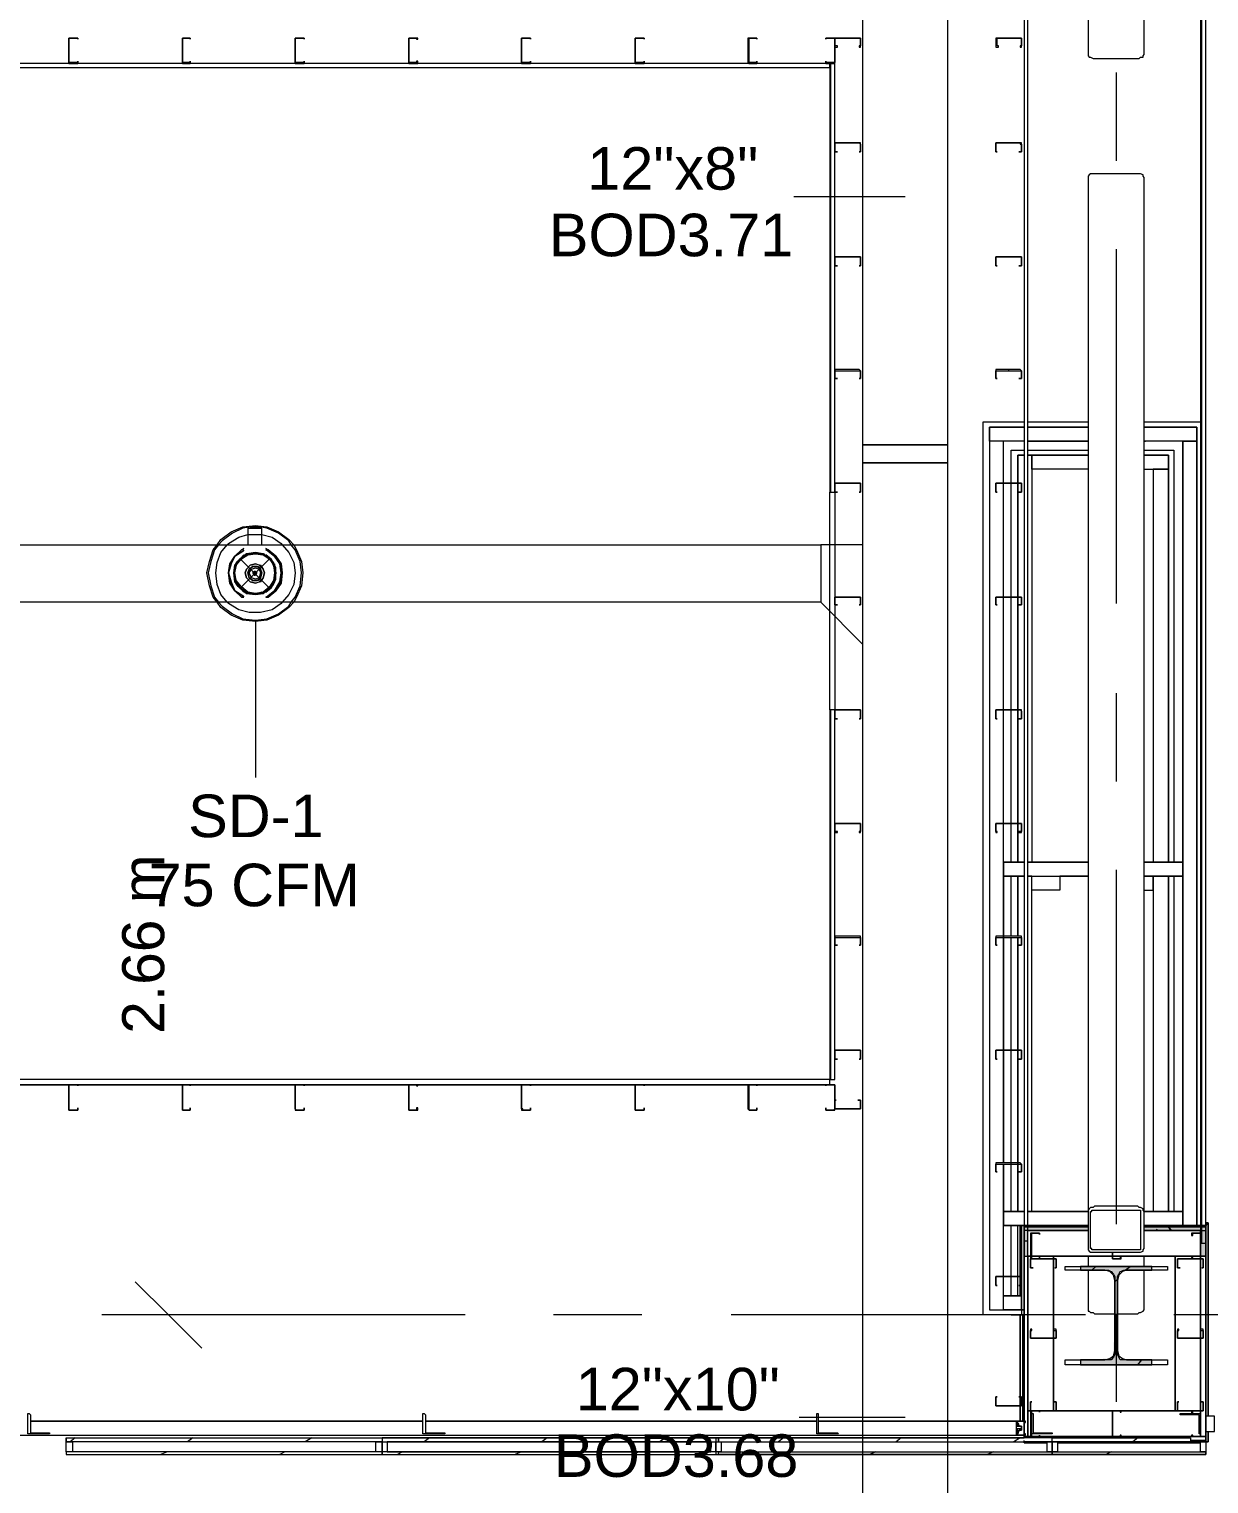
# Model space of a CAD drawing. Header units: metres. Extents: x 39 to 278, y -7 to 151.
# Drawn here: x 91.37 to 95.6, y 24.71 to 29.92 of the extents above; entities that cross this region are included whole.
import ezdxf

# ---------------------------------------------------------------- set-up
doc = ezdxf.new("R2010")
doc.units = ezdxf.units.M
doc.layers.add('HVAC - Ductos', color=5, linetype='Continuous', lineweight=50)
doc.layers.add('PDF_Geometry', color=7, linetype='Continuous', true_color=0xaaaaaa)
doc.layers.add('PDF_Solid Fills', color=7, linetype='Continuous', true_color=0xffffff)
doc.layers.add('PDF_Text', color=7, linetype='Continuous')
doc.styles.add('PDF Helvetica', font='')
doc.styles.get('PDF Helvetica').set_extended_font_data('Helvetica')

msp = doc.modelspace()

# ---------------------------------------------------------------- hatches: boundary and pattern name
at = {"layer": 'PDF_Solid Fills', "lineweight": 0, "transparency": 33554559}
h = msp.add_hatch(color=256, dxfattribs=at)
h.paths.add_polyline_path([(95.1696, 25.6199), (95.1696, 25.6336), (94.9405, 25.6336), (94.9405, 25.5282), (94.9543, 25.5282), (94.9543, 25.6199)])
h.paths.add_polyline_path([(95.5913, 25.5282), (95.5913, 25.6336), (95.3713, 25.6336), (95.3713, 25.6199), (95.573, 25.6199), (95.573, 25.5282)])
h = msp.add_hatch(color=256, dxfattribs=at)
h.paths.add_polyline_path([(95.1696, 25.6199), (95.1696, 25.6336), (94.9405, 25.6336), (94.9405, 25.6199)])
h.paths.add_polyline_path([(95.3713, 25.6336), (95.3713, 25.6199), (95.5913, 25.6199), (95.5913, 25.6336)])
msp.add_hatch(color=256, dxfattribs=at).paths.add_polyline_path([(95.1422, 25.1386), (95.3988, 25.1386), (95.3988, 25.157), (95.2842, 25.157), (95.2842, 25.1661), (95.2796, 25.1661), (95.2796, 25.1753), (95.275, 25.1753), (95.275, 25.4595), (95.2842, 25.4778), (95.3988, 25.4778), (95.3988, 25.4915), (95.1422, 25.4915), (95.1422, 25.4778), (95.2522, 25.4778), (95.2659, 25.4641), (95.2613, 25.1707), (95.2522, 25.1615), (95.1422, 25.157)])

# ---------------------------------------------------------------- linework, layer by layer
at = {"layer": 'HVAC - Ductos', "lineweight": 0}
for points in [[(94.6655, 31.8533), (94.6655, 28.4341), (94.363, 28.4341), (94.363, 31.8533)], [(94.363, 28.3699), (94.363, 28.4341), (94.6655, 28.4341), (94.6655, 28.3699)], [(94.6655, 28.3699), (94.6655, 18.1994), (94.363, 18.1994), (94.363, 28.3699)], [(89.9171, 28.0766), (94.2117, 28.0766), (94.2117, 27.8703), (89.9171, 27.8703)], [(92.1446, 28.0629), (92.1355, 28.0583), (92.1125, 28.0353), (92.0942, 28.0079), (92.0896, 27.9757), (92.0942, 27.9391), (92.1125, 27.9116), (92.1355, 27.8887), (92.1446, 27.8887), (92.1401, 27.8933), (92.1125, 27.9116), (92.0988, 27.9437), (92.0896, 27.9757), (92.0988, 28.0079), (92.1125, 28.0353), (92.1401, 28.0537), (92.1446, 28.0583), (92.1401, 28.0537), (92.1125, 28.0353), (92.0988, 28.0079), (92.0896, 27.9757), (92.0988, 27.9437), (92.1125, 27.9116), (92.1401, 27.8933), (92.1446, 27.8887), (92.1355, 27.8887), (92.1125, 27.9116), (92.0942, 27.9391), (92.0896, 27.9757), (92.0942, 28.0079), (92.1125, 28.0353), (92.1355, 28.0583)], [(92.1171, 28.0033), (92.1355, 28.0261), (92.1584, 28.0399), (92.1859, 28.0445), (92.2134, 28.0399), (92.2363, 28.0261), (92.25, 28.0033), (92.2546, 27.9757), (92.25, 27.9483), (92.2363, 27.9253), (92.2134, 27.907), (92.1859, 27.9024), (92.1584, 27.907), (92.1355, 27.9253), (92.1171, 27.9483), (92.1125, 27.9757)], [(92.1859, 28.0491), (92.2134, 28.0445), (92.2409, 28.0261), (92.2546, 28.0033), (92.2363, 28.0261), (92.2134, 28.0445), (92.1859, 28.0491), (92.1538, 28.0445)], [(92.2821, 27.9757), (92.2775, 27.9391), (92.2592, 27.9116), (92.2317, 27.8887), (92.2225, 27.8887), (92.2317, 27.8933), (92.2546, 27.9116), (92.2729, 27.9437), (92.2775, 27.9757), (92.2729, 28.0079), (92.2546, 28.0353), (92.2317, 28.0537), (92.2225, 28.0583), (92.2317, 28.0537), (92.2546, 28.0353), (92.2729, 28.0079), (92.2775, 27.9757), (92.2729, 27.9437), (92.2546, 27.9116), (92.2317, 27.8933), (92.2225, 27.8887), (92.2317, 27.8887), (92.2592, 27.9116), (92.2775, 27.9391), (92.2821, 27.9757), (92.2775, 28.0079), (92.2592, 28.0353), (92.2317, 28.0583), (92.2225, 28.0629), (92.2317, 28.0583), (92.2592, 28.0353), (92.2775, 28.0079)], [(94.2117, 28.0766), (94.2117, 27.8703), (94.363, 27.7191), (94.363, 28.0766)], [(92.1125, 28.0033), (92.1309, 28.0261), (92.1125, 28.0033), (92.1079, 27.9757)], [(92.1538, 27.9895), (92.1492, 27.9757), (92.1538, 27.9895), (92.1675, 28.0033), (92.1859, 28.0079), (92.2042, 28.0033), (92.2134, 27.9895), (92.2179, 27.9757), (92.2134, 27.9895), (92.1997, 28.0033), (92.1859, 28.0079), (92.1675, 28.0033)], [(92.1629, 27.9895), (92.1584, 27.9757), (92.1629, 27.9895), (92.1767, 27.9987), (92.1951, 27.9987), (92.2042, 27.9895), (92.2088, 27.9757), (92.2042, 27.9895), (92.1905, 27.9987), (92.1767, 27.9987)], [(92.1721, 27.9895), (92.1859, 27.9941), (92.1997, 27.9895), (92.2042, 27.9757), (92.1997, 27.9574), (92.1859, 27.9529), (92.1721, 27.9574), (92.1629, 27.9757)], [(92.2409, 27.9207), (92.2134, 27.9024), (92.1859, 27.8979), (92.1538, 27.9024), (92.1309, 27.9207), (92.1125, 27.9437), (92.1309, 27.9207), (92.1538, 27.9024), (92.1859, 27.8979), (92.2134, 27.9024), (92.2363, 27.9207), (92.2546, 27.9437)], [(92.2134, 27.9574), (92.2179, 27.9757), (92.2134, 27.9574), (92.2042, 27.9437), (92.1859, 27.9391), (92.1675, 27.9437), (92.1538, 27.9574), (92.1492, 27.9757), (92.1538, 27.9574), (92.1675, 27.9437), (92.1859, 27.9391), (92.1997, 27.9437)], [(92.2042, 27.9574), (92.2088, 27.9757), (92.2042, 27.9574), (92.1951, 27.9483), (92.1767, 27.9483), (92.1629, 27.9574), (92.1584, 27.9757), (92.1629, 27.9574), (92.1767, 27.9483), (92.1905, 27.9483)], [(92.1813, 27.9711), (92.1859, 27.9711), (92.1905, 27.9757), (92.1859, 27.9666), (92.1813, 27.9666), (92.1767, 27.9757), (92.1813, 27.9803), (92.1859, 27.9803), (92.1905, 27.9757), (92.1859, 27.9803), (92.1813, 27.9803), (92.1813, 27.9757)]]:
    msp.add_lwpolyline(points, close=True, dxfattribs=at)
for points in [[(94.5142, 29.3233), (94.1155, 29.3233)], [(92.0484, 28.0766), (92.0621, 28.0949), (92.0988, 28.1224), (92.1401, 28.1407), (92.1859, 28.1453), (92.2271, 28.1407), (92.2684, 28.1224), (92.3051, 28.0949), (92.3234, 28.0766)], [(92.3142, 28.0766), (92.3051, 28.0903), (92.2684, 28.1178), (92.2271, 28.1361), (92.1997, 28.1407), (92.1721, 28.1407), (92.1401, 28.1361), (92.1034, 28.1178), (92.0667, 28.0903), (92.0529, 28.0766)], [(92.0851, 28.0766), (92.0896, 28.0811), (92.1263, 28.1041), (92.1584, 28.1133)], [(92.1584, 28.1361), (92.1584, 28.0766)], [(92.1629, 28.1361), (92.1584, 28.1361), (92.1629, 28.1361), (92.1675, 28.1361), (92.1721, 28.1361), (92.1767, 28.1361), (92.1859, 28.1361), (92.1905, 28.1361), (92.1997, 28.1361), (92.2042, 28.1361), (92.2088, 28.1361), (92.2042, 28.1361), (92.1997, 28.1361)], [(92.1584, 28.1133), (92.1629, 28.1133), (92.2042, 28.1133), (92.2088, 28.1133)], [(92.1721, 28.1361), (92.1675, 28.1361)], [(92.1997, 28.1407), (92.1859, 28.1407), (92.1721, 28.1407)], [(92.1997, 28.1407), (92.1997, 28.1361), (92.1721, 28.1361), (92.1721, 28.1407)], [(92.2088, 28.0766), (92.2088, 28.1361)], [(92.2088, 28.1133), (92.2454, 28.1041), (92.2775, 28.0811), (92.2821, 28.0766)], [(92.0484, 27.8703), (92.0347, 27.8887), (92.0209, 27.9299), (92.0117, 27.9757), (92.0209, 28.017), (92.0347, 28.0583), (92.0484, 28.0766)], [(92.0529, 28.0766), (92.0392, 28.0583), (92.0255, 28.017), (92.0163, 27.9757), (92.0255, 27.9299), (92.0392, 27.8887), (92.0529, 27.8703)], [(92.0851, 27.8703), (92.0621, 27.8979), (92.0484, 27.9345), (92.0438, 27.9757), (92.0484, 28.0124), (92.0621, 28.0491), (92.0851, 28.0766)], [(92.1446, 28.0399), (92.1309, 28.0261), (92.1171, 28.0124), (92.1125, 27.9941), (92.1079, 27.9757), (92.1125, 27.9529), (92.1171, 27.9345), (92.1309, 27.9207), (92.1446, 27.907)], [(92.1584, 27.9024), (92.1538, 27.9024), (92.1538, 27.907), (92.1309, 27.9207), (92.1217, 27.9391), (92.1125, 27.9529), (92.1125, 27.9757), (92.1125, 27.9941), (92.1217, 28.0124), (92.1309, 28.0261), (92.1492, 28.0353), (92.1675, 28.0445), (92.1859, 28.0491), (92.2042, 28.0445), (92.2225, 28.0353), (92.2363, 28.0261), (92.25, 28.0124), (92.2546, 27.9941), (92.2592, 27.9757), (92.2546, 27.9529), (92.25, 27.9391), (92.2363, 27.9207), (92.2225, 27.9116), (92.2042, 27.9024), (92.1859, 27.8979), (92.1675, 27.9024), (92.1492, 27.9116), (92.1309, 27.9207), (92.1171, 27.9437), (92.1125, 27.9437), (92.1125, 27.9483)], [(92.1171, 28.0033), (92.1309, 28.0261), (92.1538, 28.0399)], [(92.1538, 28.0445), (92.1309, 28.0261), (92.1538, 28.0445), (92.1584, 28.0445), (92.1859, 28.0491), (92.2088, 28.0445), (92.2134, 28.0445), (92.2179, 28.0445)], [(92.1538, 28.0445), (92.1538, 28.0445)], [(92.2179, 28.0399), (92.2363, 28.0261), (92.25, 28.0033)], [(92.2225, 27.907), (92.2409, 27.9207), (92.25, 27.9345), (92.2592, 27.9529), (92.2592, 27.9757), (92.2592, 27.9941), (92.25, 28.0124), (92.2409, 28.0261), (92.2225, 28.0399)], [(92.2821, 28.0766), (92.3051, 28.0491), (92.3234, 28.0124), (92.3279, 27.9757), (92.3234, 27.9345), (92.3051, 27.8979), (92.2821, 27.8703)], [(92.3142, 27.8703), (92.3279, 27.8887), (92.3463, 27.9299), (92.3509, 27.9757), (92.3463, 28.017), (92.3279, 28.0583), (92.3142, 28.0766)], [(92.3234, 28.0766), (92.3325, 28.0583), (92.3509, 28.017), (92.3555, 27.9757), (92.3509, 27.9299), (92.3325, 27.8887), (92.3234, 27.8703)], [(92.1125, 27.9987), (92.1125, 28.0033), (92.1171, 28.0079)], [(92.1171, 27.9483), (92.1125, 27.9757), (92.1171, 27.9987)], [(92.2546, 28.0079), (92.2546, 28.0033), (92.2546, 27.9987), (92.2592, 27.9757), (92.2546, 27.9483), (92.2546, 27.9437), (92.2592, 27.9757), (92.2546, 27.9437)], [(92.2592, 27.9757), (92.2546, 28.0033), (92.2592, 27.9757)], [(92.1079, 27.9757), (92.1125, 27.9437), (92.1079, 27.9757)], [(92.25, 27.9437), (92.2363, 27.9207), (92.2179, 27.907), (92.2134, 27.9024), (92.2088, 27.9024)], [(92.2546, 27.9437), (92.2546, 27.9437)], [(92.2088, 27.907), (92.1859, 27.8979), (92.1584, 27.907)], [(92.3234, 27.8703), (92.3051, 27.852), (92.2684, 27.8245), (92.2271, 27.8061), (92.1859, 27.8016), (92.1401, 27.8061), (92.0988, 27.8245), (92.0621, 27.852), (92.0484, 27.8703)], [(92.0529, 27.8703), (92.0667, 27.8566), (92.1034, 27.8291), (92.1401, 27.8107), (92.1859, 27.8061), (92.2271, 27.8107), (92.2684, 27.8291), (92.3051, 27.8566), (92.3142, 27.8703)], [(92.2821, 27.8703), (92.2775, 27.8657), (92.2454, 27.8428), (92.2042, 27.8337), (92.1629, 27.8337), (92.1263, 27.8428), (92.0896, 27.8657), (92.0851, 27.8703)], [(92.1859, 27.8016), (92.1859, 27.2424)], [(91.9934, 25.1982), (91.8742, 25.3174), (91.7551, 25.4365)], [(92.1125, 25.3174), (91.8742, 25.3174), (91.6359, 25.3174)], [(94.5142, 24.9507), (94.1338, 24.9507)]]:
    msp.add_lwpolyline(points, dxfattribs=at)
at = {"layer": 'PDF_Geometry', "lineweight": 0}
for points in [[(94.9543, 34.1816), (94.9405, 34.1816), (94.9405, 25.5832), (94.9543, 25.5832), (94.9543, 34.177)], [(94.9543, 25.5832), (94.9543, 34.1816)], [(95.1696, 34.1633), (95.1696, 29.8366), (95.1696, 29.8321), (95.1696, 29.8275), (95.1742, 29.8229), (95.1788, 29.8229), (95.188, 29.8183), (95.1926, 29.8183), (95.3484, 29.8183), (95.353, 29.8183), (95.3576, 29.8229), (95.3667, 29.8229), (95.3667, 29.8275), (95.3713, 29.8321), (95.3713, 29.8366), (95.3713, 34.1633)], [(95.5776, 25.5741), (95.5776, 34.1816)], [(94.2438, 29.7999), (87.08, 29.7999)], [(94.2484, 28.2645), (94.2484, 29.7999)], [(95.2704, 29.7678), (95.2704, 29.4516)], [(95.3713, 25.6841), (95.3713, 29.3874), (95.3713, 29.392), (95.3667, 29.3966), (95.3667, 29.4012), (95.3576, 29.4057), (95.353, 29.4057), (95.3484, 29.4057), (95.1926, 29.4057), (95.188, 29.4057), (95.1788, 29.4057), (95.1742, 29.4012), (95.1696, 29.3966), (95.1696, 29.392), (95.1696, 29.3874), (95.1696, 25.6841)], [(95.1696, 29.3187), (95.1696, 29.1995), (95.1696, 25.6886), (94.9543, 25.6886), (95.1696, 25.6886), (94.9543, 25.6886), (94.968, 25.6886), (94.968, 26.8895), (94.9543, 26.8895), (95.1696, 26.8895), (95.0688, 26.8895), (95.1696, 26.8895)], [(95.4584, 25.6886), (95.4584, 26.8895), (95.4584, 25.6886), (95.3713, 25.6886), (95.3713, 29.1995), (95.3713, 29.3187)], [(95.2704, 29.1353), (95.2704, 27.8657)], [(94.9176, 25.6886), (94.9176, 25.8582), (94.9176, 26.2661), (94.9176, 26.6695), (94.9176, 26.2661), (94.9176, 25.8582), (94.9176, 25.6886), (94.8672, 25.6886), (94.8672, 25.6382), (94.9405, 25.6382), (94.9313, 25.6382), (94.9313, 25.6199), (94.9313, 25.3357), (94.9313, 25.3174), (94.7938, 25.3174), (94.7938, 25.3357), (94.7938, 28.4983), (94.7938, 28.5166), (94.9405, 28.5166)], [(94.9543, 28.5166), (95.1696, 28.5166)], [(95.3713, 28.5166), (95.573, 28.5166)], [(94.9405, 28.4479), (94.8167, 28.4479), (94.8167, 28.4983), (94.9405, 28.4983), (94.8167, 28.4983), (94.8167, 25.3357), (94.9313, 25.3357), (94.9405, 25.3357), (94.9313, 25.3357), (94.8672, 25.3357), (94.8672, 25.3861), (94.9176, 25.3861), (94.9176, 25.4549), (94.9176, 25.6382), (94.8672, 25.6382), (94.8992, 25.6382)], [(95.3713, 25.6199), (95.5913, 25.6199), (95.5913, 25.6336), (95.3713, 25.6336), (95.5913, 25.6336), (95.5913, 25.6382), (95.3713, 25.6382), (95.5088, 25.6382), (95.5592, 25.6382), (95.5592, 28.4983), (95.3713, 28.4983), (95.5592, 28.4983), (95.5592, 28.4479), (95.3713, 28.4479), (95.3759, 28.4479)], [(94.9176, 26.9399), (94.9176, 27.0774), (94.9176, 27.4853), (94.9176, 27.8887), (94.9176, 28.2966), (94.9176, 28.3974), (94.9405, 28.3974), (94.9176, 28.3974), (94.9176, 28.2966), (94.9176, 27.8887), (94.9176, 27.4853), (94.9176, 27.0774), (94.9176, 26.9399), (94.8672, 26.9399), (94.8672, 26.8895), (94.9405, 26.8895), (94.8672, 26.8895), (94.8672, 26.6741), (94.8672, 26.2661), (94.8672, 25.8628), (94.8672, 26.2661), (94.8672, 26.6741), (94.8672, 27.0774), (94.8672, 27.4853), (94.8672, 27.8887), (94.8672, 28.2966), (94.8672, 28.4479), (94.8167, 28.4479), (94.8167, 25.3357), (94.8672, 25.3357), (94.8672, 25.4549), (94.8672, 25.8582), (94.8672, 25.6886)], [(94.8672, 26.9399), (94.8672, 27.0774), (94.8672, 27.4853), (94.8672, 27.8887), (94.8672, 28.2966), (94.8672, 28.4479)], [(94.8946, 26.9399), (94.8946, 27.0774), (94.8946, 27.4853), (94.8946, 27.8887), (94.8946, 28.2966), (94.8946, 28.4157), (94.9176, 28.4157), (94.9405, 28.4157)], [(94.9543, 28.4157), (95.1696, 28.4157)], [(95.4538, 25.6886), (95.5088, 25.6886), (95.5088, 25.6382), (95.5088, 28.4479), (95.5592, 28.4479), (95.5592, 25.6382), (95.3713, 25.6382)], [(95.3713, 28.4157), (95.4584, 28.4157), (95.4767, 28.4157), (95.4767, 26.9399)], [(95.5088, 28.4479), (95.5088, 26.9399)], [(95.1696, 28.347), (94.968, 28.347), (94.968, 28.3974), (95.1696, 28.3974), (94.9543, 28.3974), (94.968, 28.3974), (94.968, 26.9399), (95.1696, 26.9399), (94.9543, 26.9399), (95.1696, 26.9399)], [(95.3713, 28.347), (95.4584, 28.347), (95.4034, 28.347), (95.4034, 26.9399), (95.3713, 26.9399), (95.5088, 26.9399), (95.3713, 26.9399)], [(94.2621, 27.8887), (94.2621, 27.8887)], [(94.2621, 27.8887), (94.2621, 27.8887)], [(94.2713, 27.8611), (94.2713, 27.8611)], [(94.3492, 27.8611), (94.3492, 27.8611)], [(95.2704, 27.5449), (95.2704, 27.2287)], [(94.2484, 26.1607), (94.2484, 27.4853)], [(95.2704, 26.9124), (95.2704, 25.6428)], [(95.4538, 26.9399), (95.5088, 26.9399), (95.5088, 26.8895), (95.4538, 26.8895), (95.4034, 26.8895), (95.4034, 25.6886)], [(94.8672, 26.8895), (94.9176, 26.8895), (94.9176, 26.6741), (94.9176, 26.8895)], [(94.8946, 26.6741), (94.8946, 26.8895)], [(95.3713, 26.8391), (95.4034, 26.8391), (95.4034, 26.8895), (95.3713, 26.8895), (95.5088, 26.8895), (95.5088, 25.6886)], [(95.4767, 26.8895), (95.4767, 25.6886)], [(94.8946, 25.6886), (94.8946, 25.8582), (94.8946, 26.2661), (94.8946, 26.6695)], [(94.2438, 26.1424), (87.0937, 26.1424)], [(95.5913, 25.6382), (95.5959, 25.6428), (95.6005, 25.6428), (95.6005, 25.6473)], [(95.6005, 25.6473), (95.5913, 25.6473)], [(95.6005, 25.6473), (95.6005, 25.6428), (95.5959, 25.6428), (95.5913, 25.6382)], [(95.6005, 25.6473), (95.5913, 25.6473)], [(95.6005, 24.9553), (95.6005, 25.6473)], [(95.6005, 24.9553), (95.6005, 25.6473)], [(92.6396, 24.8177), (92.6396, 24.8269), (91.5075, 24.8269), (91.5075, 24.8177), (92.6396, 24.8177), (93.8359, 24.8177), (93.8451, 24.8177), (93.8451, 24.8269), (93.8359, 24.8269), (92.6396, 24.8269), (92.6396, 24.8177), (93.8359, 24.8177), (93.8451, 24.8177), (95.0413, 24.8177), (95.0413, 24.8269), (95.023, 24.8269), (95.023, 24.8636), (94.9405, 24.8636), (95.5913, 24.8636), (95.5913, 24.8682), (95.5913, 24.882), (94.9405, 24.882), (94.9405, 24.8774), (94.9405, 24.9736), (94.9405, 25.5282), (94.9634, 25.5282), (94.9543, 25.5282), (94.9543, 25.6199), (95.1696, 25.6199), (94.9405, 25.6199), (94.9405, 25.6336), (95.1696, 25.6336), (94.9405, 25.6336), (94.9405, 25.6382), (95.1696, 25.6382), (94.9543, 25.6382), (95.1696, 25.6382)], [(94.8672, 25.3861), (94.8672, 25.4549), (94.8672, 25.6382)], [(94.8946, 25.3861), (94.8946, 25.4549), (94.8946, 25.6382)], [(95.1696, 25.6382), (94.9405, 25.6382), (94.9405, 25.5282), (94.9543, 25.5282), (94.9634, 25.5282)], [(94.9405, 25.6199), (94.9405, 25.5282), (94.9405, 25.6199), (94.9405, 25.6336), (95.1696, 25.6336)], [(94.9405, 25.6336), (94.9405, 24.8774), (94.9405, 25.5282), (94.9405, 24.882), (94.9543, 24.882), (94.9543, 24.9736), (95.0459, 24.9736), (95.0459, 25.2349), (95.0459, 25.5191), (95.0459, 25.5282), (94.968, 25.5282), (95.0459, 25.5282), (95.0459, 25.5191), (95.0459, 25.2349), (95.0459, 24.9736), (95.4813, 24.9736), (95.0459, 24.9736), (94.9543, 24.9736), (94.9543, 25.5282), (94.9543, 24.882), (95.573, 24.882), (95.5913, 24.882), (95.5913, 25.5282), (95.5913, 24.8682), (95.5913, 25.6336)], [(95.1696, 25.6199), (94.9405, 25.6199), (94.9405, 25.5282), (94.9634, 25.5282)], [(94.968, 25.5282), (95.2567, 25.5282), (95.573, 25.5282), (95.5913, 25.5282), (95.5913, 25.6382), (95.3713, 25.6382)], [(95.573, 25.6107), (95.573, 25.6199), (95.3713, 25.6199), (95.5913, 25.6199), (95.5913, 25.5282), (95.573, 25.5282), (95.2567, 25.5282), (94.968, 25.5282)], [(95.5913, 25.6199), (95.5913, 25.5282), (95.5913, 25.6199), (95.5913, 25.6336), (95.3713, 25.6336)], [(95.5913, 25.6382), (95.5913, 24.9553)], [(95.5913, 24.9553), (95.5913, 25.6382)], [(94.9405, 25.5282), (94.9405, 25.5282)], [(95.573, 25.5282), (95.4813, 25.5282), (95.4813, 24.9736), (95.573, 24.9736), (95.573, 25.2349), (95.573, 25.5191), (95.573, 25.2349), (95.573, 24.9736), (95.573, 24.9691), (95.573, 24.9736), (95.4813, 24.9736), (95.4813, 25.5282), (95.573, 25.5282), (95.5913, 25.5282), (95.5913, 24.9736), (95.5913, 24.8636), (95.5913, 24.8269), (95.5913, 24.8177), (95.5913, 24.8269), (95.5913, 24.8177), (95.5913, 24.8269), (95.5913, 24.8177), (95.0413, 24.8177), (95.5913, 24.8177), (95.5913, 24.8269), (95.573, 24.8269), (95.573, 24.8636), (95.0597, 24.8636), (95.0413, 24.8636), (95.0413, 24.8269), (95.5913, 24.8269), (95.5913, 24.8177)], [(95.1696, 25.5282), (95.1696, 25.4915)], [(95.1834, 25.4778), (95.1972, 25.4915)], [(95.3026, 25.4778), (95.3209, 25.4915)], [(95.3713, 25.4915), (95.3713, 25.5282)], [(95.5913, 25.5282), (95.5913, 25.5282)], [(95.1696, 25.4778), (95.1696, 25.3403), (95.1696, 25.3357), (95.1696, 25.3311), (95.1742, 25.3311), (95.1788, 25.3266), (95.188, 25.3266), (95.1926, 25.322), (95.2659, 25.322)], [(95.2659, 25.4365), (95.275, 25.4457)], [(95.275, 25.322), (95.3484, 25.322), (95.353, 25.3266), (95.3576, 25.3266), (95.3667, 25.3311), (95.3713, 25.3357), (95.3713, 25.3403), (95.3713, 25.4778)], [(94.9313, 25.3357), (94.9313, 25.3861), (94.9176, 25.3861)], [(92.9375, 25.3174), (91.6679, 25.3174)], [(93.5701, 25.3174), (93.2538, 25.3174)], [(95.1605, 25.3174), (93.8909, 25.3174)], [(94.8946, 25.3174), (94.9176, 25.3174), (94.9405, 25.3174), (94.9405, 24.9369), (94.9405, 25.3174)], [(94.9359, 24.9369), (94.9359, 25.3174), (94.9359, 24.9369)], [(94.9359, 24.9369), (94.9359, 25.3174), (94.9359, 24.9369)], [(95.2704, 25.322), (95.2704, 25.0057)], [(95.793, 25.3174), (95.4767, 25.3174)], [(95.3484, 25.1386), (95.3622, 25.157)], [(88.3083, 24.8865), (89.61, 24.8865), (90.9438, 24.8865), (92.2821, 24.8865), (93.6159, 24.8865), (94.913, 24.8865), (94.913, 24.9369), (94.913, 24.9186), (94.913, 24.9232), (94.913, 24.9186), (94.9313, 24.9186), (94.9313, 24.9095), (94.913, 24.9095)], [(91.3792, 24.9369), (92.2821, 24.9369), (92.7863, 24.9369)], [(92.7954, 24.9369), (93.6159, 24.9369)], [(93.6159, 24.9369), (94.198, 24.9369)], [(94.913, 24.9186), (94.913, 24.9369), (94.2026, 24.9369), (94.913, 24.9369), (94.2026, 24.9369)], [(91.5075, 24.8774), (91.5075, 24.8636)], [(91.5396, 24.8774), (91.5213, 24.8636)], [(91.9613, 24.8774), (91.9429, 24.8636)], [(92.3875, 24.8774), (92.3646, 24.8636)], [(92.6396, 24.8774), (92.6396, 24.8636), (93.8359, 24.8636), (93.8451, 24.8636), (93.8451, 24.8774), (93.8359, 24.8774), (92.6396, 24.8774), (93.8359, 24.8774), (93.8359, 24.8636)], [(93.8175, 24.8636), (92.6579, 24.8636)], [(92.8092, 24.8774), (92.7909, 24.8636)], [(93.2309, 24.8774), (93.2125, 24.8636)], [(93.6571, 24.8774), (93.6342, 24.8636)], [(93.8359, 24.8774), (93.8451, 24.8774), (94.9405, 24.8774)], [(93.8543, 24.8636), (94.9405, 24.8636), (95.5913, 24.8636), (95.573, 24.8636), (95.0597, 24.8636), (95.0597, 24.8269), (95.0413, 24.8269), (95.0413, 24.8636), (95.0413, 24.8774), (93.8451, 24.8774), (93.8451, 24.8636), (95.0413, 24.8636), (95.023, 24.8636), (94.9405, 24.8636), (94.9405, 24.8591), (95.023, 24.8591), (94.9405, 24.8591), (94.9405, 24.8636), (94.9405, 24.8682)], [(94.0788, 24.8774), (94.0605, 24.8636)], [(94.5005, 24.8774), (94.4821, 24.8636)], [(94.9267, 24.8774), (94.9038, 24.8636)], [(95.3484, 24.8774), (95.3301, 24.8636)], [(95.5913, 24.9003), (95.5913, 24.8636), (95.5913, 24.9003)], [(95.5913, 24.9003), (95.5913, 24.8636), (95.5913, 24.9003)], [(95.5913, 24.9003), (95.5913, 24.8636), (95.5913, 24.9003)], [(95.5913, 24.9003), (95.5913, 24.8636), (95.5913, 24.9003)], [(91.5075, 24.8269), (91.5075, 24.8177)], [(91.8696, 24.8269), (91.8467, 24.8177)], [(92.2913, 24.8269), (92.2729, 24.8177)], [(92.6579, 24.8269), (93.8175, 24.8269)], [(92.7129, 24.8269), (92.6946, 24.8177)], [(93.1392, 24.8269), (93.1163, 24.8177)], [(93.5609, 24.8269), (93.538, 24.8177)], [(93.8359, 24.8269), (93.8359, 24.8177)], [(93.8543, 24.8269), (95.023, 24.8269)], [(93.9826, 24.8269), (93.9642, 24.8177)], [(94.4088, 24.8269), (94.3859, 24.8177)], [(94.8305, 24.8269), (94.8076, 24.8177)], [(95.0597, 24.8269), (95.573, 24.8269)], [(95.2522, 24.8269), (95.2338, 24.8177)], [(95.5913, 24.8177), (95.5913, 24.8177)]]:
    msp.add_lwpolyline(points, dxfattribs=at)
for points in [[(95.573, 34.1816), (95.573, 25.5741), (95.5913, 25.5741), (95.5913, 34.1816)], [(91.5488, 29.8916), (91.5167, 29.8916), (91.5167, 29.8045), (91.5167, 29.7999), (91.5488, 29.7999), (91.5488, 29.8091), (91.5488, 29.8045), (91.5167, 29.8045), (91.5167, 29.8916), (91.5488, 29.8916), (91.5488, 29.887)], [(91.9521, 29.8916), (91.9247, 29.8916), (91.9247, 29.8045), (91.9247, 29.7999), (91.9521, 29.7999), (91.9521, 29.8091), (91.9521, 29.8045), (91.9247, 29.8045), (91.9247, 29.8916), (91.9521, 29.8916), (91.9521, 29.887)], [(92.3601, 29.8916), (92.3325, 29.8916), (92.3279, 29.8916), (92.3279, 29.8045), (92.3279, 29.7999), (92.3325, 29.7999), (92.3601, 29.7999), (92.3601, 29.8091), (92.3601, 29.8045), (92.3325, 29.8045), (92.3279, 29.8045), (92.3279, 29.8916), (92.3325, 29.8916), (92.3601, 29.8916), (92.3601, 29.887)], [(92.768, 29.8916), (92.7359, 29.8916), (92.7359, 29.8045), (92.7359, 29.7999), (92.768, 29.7999), (92.768, 29.8091), (92.7634, 29.8091), (92.7634, 29.8045), (92.7359, 29.8045), (92.7359, 29.8916), (92.7634, 29.8916), (92.7634, 29.887), (92.768, 29.887)], [(93.1713, 29.8916), (93.1438, 29.8916), (93.1392, 29.8916), (93.1392, 29.8045), (93.1392, 29.7999), (93.1438, 29.7999), (93.1713, 29.7999), (93.1713, 29.8091), (93.1713, 29.8045), (93.1438, 29.8045), (93.1392, 29.8045), (93.1392, 29.8916), (93.1438, 29.8916), (93.1713, 29.8916), (93.1713, 29.887)], [(93.5793, 29.8916), (93.5471, 29.8916), (93.5471, 29.8045), (93.5471, 29.7999), (93.5793, 29.7999), (93.5793, 29.8091), (93.5793, 29.8045), (93.5471, 29.8045), (93.5471, 29.8916), (93.5793, 29.8916), (93.5793, 29.887)], [(93.9826, 29.8916), (93.9551, 29.8916), (93.9505, 29.8916), (93.9505, 29.8045), (93.9551, 29.7999), (93.9826, 29.7999), (93.9826, 29.8091), (93.9826, 29.8045), (93.9551, 29.8045), (93.9551, 29.8916), (93.9826, 29.8916), (93.9826, 29.887)], [(94.2301, 29.7999), (94.2576, 29.7999), (94.2621, 29.7999), (94.2621, 29.8045), (94.2621, 29.8916), (94.2576, 29.8916), (94.2301, 29.8916), (94.2301, 29.887), (94.2301, 29.8916), (94.2576, 29.8916), (94.2621, 29.8916), (94.2621, 29.8045), (94.2576, 29.8045), (94.2301, 29.8045), (94.2301, 29.8091)], [(94.3538, 29.8595), (94.3538, 29.8916), (94.3492, 29.8916), (94.2621, 29.8916), (94.2621, 29.8595), (94.2713, 29.8595), (94.2713, 29.8641), (94.2621, 29.8641), (94.2621, 29.8916), (94.3492, 29.8916), (94.3538, 29.8916), (94.3538, 29.8641), (94.3492, 29.8641), (94.3492, 29.8595)], [(94.9313, 29.8595), (94.9313, 29.8916), (94.8442, 29.8916), (94.8396, 29.8916), (94.8396, 29.8595), (94.8488, 29.8595), (94.8488, 29.8641), (94.8442, 29.8641), (94.8442, 29.8916), (94.9313, 29.8916), (94.9313, 29.8641), (94.9267, 29.8641), (94.9267, 29.8595)], [(87.0937, 29.7862), (94.2438, 29.7862), (94.2438, 29.7999), (87.08, 29.7999), (87.08, 29.7862), (87.08, 26.1607), (87.0937, 26.1607)], [(94.2438, 29.7999), (94.2438, 28.2645), (94.2621, 28.2645), (94.2621, 29.7999)], [(94.3538, 29.4837), (94.3538, 29.5112), (94.3538, 29.5157), (94.3492, 29.5157), (94.2621, 29.5157), (94.2621, 29.5112), (94.2621, 29.4837), (94.2713, 29.4837), (94.2621, 29.4837), (94.2621, 29.5112), (94.2621, 29.5157), (94.3492, 29.5157), (94.3538, 29.5112), (94.3538, 29.4837), (94.3492, 29.4837)], [(94.9313, 29.4837), (94.9313, 29.5112), (94.9313, 29.5157), (94.9267, 29.5157), (94.8396, 29.5157), (94.8396, 29.5112), (94.8396, 29.4837), (94.8442, 29.4837), (94.8396, 29.4837), (94.8396, 29.5112), (94.8396, 29.5157), (94.9267, 29.5157), (94.9267, 29.5112), (94.9313, 29.5112), (94.9313, 29.4837), (94.9222, 29.4837)], [(94.3538, 29.0757), (94.3538, 29.1079), (94.3492, 29.1079), (94.2621, 29.1079), (94.2621, 29.0757), (94.2713, 29.0757), (94.2621, 29.0757), (94.2621, 29.1079), (94.3492, 29.1079), (94.3538, 29.1079), (94.3538, 29.0757), (94.3492, 29.0757)], [(94.9313, 29.0757), (94.9313, 29.1079), (94.9267, 29.1079), (94.8396, 29.1079), (94.8396, 29.0757), (94.8442, 29.0757), (94.8396, 29.0757), (94.8396, 29.1079), (94.9267, 29.1079), (94.9313, 29.1079), (94.9313, 29.0757), (94.9222, 29.0757)], [(94.3538, 28.6724), (94.3538, 28.6999), (94.3492, 28.7045), (94.2621, 28.7045), (94.2621, 28.6999), (94.2621, 28.6724), (94.2713, 28.6724), (94.2621, 28.6724), (94.2621, 28.6999), (94.3492, 28.6999), (94.3538, 28.6999), (94.3538, 28.6724), (94.3492, 28.6724)], [(94.9313, 28.6724), (94.9313, 28.6999), (94.9267, 28.7045), (94.8396, 28.7045), (94.8396, 28.6999), (94.8396, 28.6724), (94.8442, 28.6724), (94.8396, 28.6724), (94.8396, 28.6999), (94.9267, 28.6999), (94.9313, 28.6999), (94.9313, 28.6724), (94.9222, 28.6724)], [(94.9543, 28.4983), (95.1696, 28.4983)], [(95.1696, 28.4479), (94.9543, 28.4479)], [(95.3713, 28.3974), (95.4584, 28.3974), (95.4584, 28.347), (95.4584, 26.9399), (95.4584, 28.3974)], [(94.2621, 27.4853), (94.2438, 27.4853), (94.2438, 28.2645), (94.2621, 28.2645)], [(94.3538, 28.2645), (94.3538, 28.2966), (94.3492, 28.2966), (94.2621, 28.2966), (94.2621, 28.2645), (94.2713, 28.2645), (94.2621, 28.2645), (94.2621, 28.2966), (94.3492, 28.2966), (94.3538, 28.2966), (94.3538, 28.2645), (94.3492, 28.2645)], [(94.9313, 28.2645), (94.9313, 28.2966), (94.9267, 28.2966), (94.8396, 28.2966), (94.8396, 28.2645), (94.8442, 28.2645), (94.8396, 28.2645), (94.8396, 28.2966), (94.9267, 28.2966), (94.9313, 28.2966), (94.9313, 28.2645), (94.9222, 28.2645)], [(94.3538, 27.8887), (94.3492, 27.8887), (94.2621, 27.8887), (94.2621, 27.8611), (94.2713, 27.8611), (94.2621, 27.8611), (94.2621, 27.8887), (94.3492, 27.8887), (94.3538, 27.8887), (94.3538, 27.8611)], [(94.9313, 27.8611), (94.9313, 27.8887), (94.9267, 27.8887), (94.8396, 27.8887), (94.8396, 27.8611), (94.8442, 27.8611), (94.8396, 27.8611), (94.8396, 27.8887), (94.9267, 27.8887), (94.9313, 27.8887), (94.9313, 27.8611), (94.9222, 27.8611)], [(94.3492, 27.8611), (94.3538, 27.8611)], [(94.2438, 27.4853), (94.2438, 26.1607), (94.2621, 26.1607), (94.2621, 27.4853)], [(94.3538, 27.4533), (94.3538, 27.4807), (94.3538, 27.4853), (94.3492, 27.4853), (94.2621, 27.4853), (94.2621, 27.4807), (94.2621, 27.4533), (94.2713, 27.4533), (94.2621, 27.4533), (94.2621, 27.4807), (94.2621, 27.4853), (94.3492, 27.4853), (94.3538, 27.4853), (94.3538, 27.4807), (94.3538, 27.4533), (94.3492, 27.4533)], [(94.9313, 27.4533), (94.9313, 27.4807), (94.9313, 27.4853), (94.9267, 27.4853), (94.8396, 27.4853), (94.8396, 27.4807), (94.8396, 27.4533), (94.8442, 27.4533), (94.8396, 27.4533), (94.8396, 27.4807), (94.8396, 27.4853), (94.9267, 27.4853), (94.9313, 27.4807), (94.9313, 27.4533), (94.9222, 27.4533)], [(94.3538, 27.0453), (94.3538, 27.0774), (94.3492, 27.0774), (94.2621, 27.0774), (94.2621, 27.0453), (94.2713, 27.0453), (94.2713, 27.0499), (94.2621, 27.0499), (94.2621, 27.0774), (94.3492, 27.0774), (94.3538, 27.0774), (94.3538, 27.0499), (94.3492, 27.0499), (94.3492, 27.0453)], [(94.9313, 27.0453), (94.9313, 27.0774), (94.9267, 27.0774), (94.8396, 27.0774), (94.8396, 27.0453), (94.8442, 27.0453), (94.8442, 27.0499), (94.8396, 27.0499), (94.8396, 27.0774), (94.9267, 27.0774), (94.9313, 27.0774), (94.9313, 27.0499), (94.9222, 27.0499), (94.9222, 27.0453)], [(94.8672, 26.9399), (94.9405, 26.9399)], [(94.968, 26.8895), (95.0688, 26.8895), (95.0688, 26.8391), (94.968, 26.8391)], [(94.3538, 26.6419), (94.3538, 26.6695), (94.3538, 26.6741), (94.3492, 26.6741), (94.2621, 26.6741), (94.2621, 26.6695), (94.2621, 26.6419), (94.2713, 26.6419), (94.2621, 26.6419), (94.2621, 26.6695), (94.3492, 26.6695), (94.3538, 26.6695), (94.3538, 26.6419), (94.3492, 26.6419)], [(94.9313, 26.6419), (94.9313, 26.6695), (94.9313, 26.6741), (94.9267, 26.6741), (94.8396, 26.6741), (94.8396, 26.6695), (94.8396, 26.6419), (94.8442, 26.6419), (94.8396, 26.6419), (94.8396, 26.6695), (94.9267, 26.6695), (94.9313, 26.6695), (94.9313, 26.6419), (94.9222, 26.6419)], [(94.3538, 26.2341), (94.3538, 26.2661), (94.3492, 26.2661), (94.2621, 26.2661), (94.2621, 26.2341), (94.2713, 26.2341), (94.2621, 26.2341), (94.2621, 26.2661), (94.3492, 26.2661), (94.3538, 26.2661), (94.3538, 26.2341), (94.3492, 26.2341)], [(94.9313, 26.2341), (94.9313, 26.2661), (94.9267, 26.2661), (94.8396, 26.2661), (94.8396, 26.2341), (94.8442, 26.2341), (94.8396, 26.2341), (94.8396, 26.2661), (94.9267, 26.2661), (94.9313, 26.2661), (94.9313, 26.2341), (94.9222, 26.2341)], [(87.0937, 26.1424), (94.2438, 26.1424), (94.2438, 26.1607), (87.0937, 26.1607)], [(91.5488, 26.1424), (91.5167, 26.1424), (91.5167, 26.0553), (91.5167, 26.0507), (91.5488, 26.0507), (91.5488, 26.0599), (91.5488, 26.0507), (91.5167, 26.0507), (91.5167, 26.0553), (91.5167, 26.1424), (91.5488, 26.1424), (91.5488, 26.1378)], [(91.9521, 26.1424), (91.9247, 26.1424), (91.9247, 26.0553), (91.9247, 26.0507), (91.9521, 26.0507), (91.9521, 26.0599), (91.9521, 26.0507), (91.9247, 26.0507), (91.9247, 26.0553), (91.9247, 26.1424), (91.9521, 26.1424), (91.9521, 26.1378)], [(92.3601, 26.1424), (92.3325, 26.1424), (92.3279, 26.1424), (92.3279, 26.0553), (92.3279, 26.0507), (92.3325, 26.0507), (92.3601, 26.0507), (92.3601, 26.0599), (92.3601, 26.0507), (92.3325, 26.0507), (92.3279, 26.0553), (92.3279, 26.1424), (92.3325, 26.1424), (92.3601, 26.1424), (92.3601, 26.1378)], [(92.768, 26.1424), (92.7359, 26.1424), (92.7359, 26.0553), (92.7359, 26.0507), (92.768, 26.0507), (92.768, 26.0599), (92.7634, 26.0599), (92.7634, 26.0507), (92.7359, 26.0507), (92.7359, 26.0553), (92.7359, 26.1424), (92.7634, 26.1424), (92.7634, 26.1378), (92.768, 26.1378)], [(93.1713, 26.1424), (93.1438, 26.1424), (93.1392, 26.1424), (93.1392, 26.0553), (93.1392, 26.0507), (93.1438, 26.0507), (93.1713, 26.0507), (93.1713, 26.0599), (93.1713, 26.0507), (93.1438, 26.0507), (93.1438, 26.0553), (93.1392, 26.0553), (93.1392, 26.1424), (93.1438, 26.1424), (93.1713, 26.1424), (93.1713, 26.1378)], [(93.5793, 26.1424), (93.5471, 26.1424), (93.5471, 26.0553), (93.5471, 26.0507), (93.5793, 26.0507), (93.5793, 26.0599), (93.5793, 26.0507), (93.5471, 26.0507), (93.5471, 26.0553), (93.5471, 26.1424), (93.5793, 26.1424), (93.5793, 26.1378)], [(93.9826, 26.1424), (93.9551, 26.1424), (93.9505, 26.1424), (93.9505, 26.0553), (93.9551, 26.0507), (93.9826, 26.0507), (93.9826, 26.0599), (93.9826, 26.0507), (93.9551, 26.0507), (93.9551, 26.0553), (93.9551, 26.1424), (93.9826, 26.1424), (93.9826, 26.1378)], [(94.2301, 26.0507), (94.2576, 26.0507), (94.2621, 26.0507), (94.2621, 26.0553), (94.2621, 26.1424), (94.2576, 26.1424), (94.2301, 26.1424), (94.2301, 26.1378), (94.2301, 26.1424), (94.2576, 26.1424), (94.2621, 26.1424), (94.2621, 26.0553), (94.2576, 26.0507), (94.2301, 26.0507), (94.2301, 26.0599)], [(94.2621, 26.0874), (94.2621, 26.0553), (94.3492, 26.0553), (94.3538, 26.0553), (94.3538, 26.0874), (94.3446, 26.0874), (94.3538, 26.0874), (94.3538, 26.0553), (94.3492, 26.0553), (94.2621, 26.0553), (94.2621, 26.0874), (94.2667, 26.0874)], [(94.9313, 25.8307), (94.9313, 25.8582), (94.9267, 25.8628), (94.8396, 25.8628), (94.8396, 25.8582), (94.8396, 25.8307), (94.8442, 25.8307), (94.8396, 25.8307), (94.8396, 25.8582), (94.9267, 25.8582), (94.9313, 25.8582), (94.9313, 25.8307), (94.9222, 25.8307)], [(95.3713, 25.6841), (95.3713, 25.6886), (95.3667, 25.6932), (95.3667, 25.6978), (95.3576, 25.7024), (95.353, 25.7024), (95.3484, 25.707), (95.1926, 25.707), (95.188, 25.7024), (95.1788, 25.7024), (95.1742, 25.6978), (95.1696, 25.6932), (95.1696, 25.6886), (95.1696, 25.6841), (95.1696, 25.5603), (95.1696, 25.5557), (95.1696, 25.5511), (95.1742, 25.5465), (95.1788, 25.5419), (95.188, 25.5419), (95.1926, 25.5419), (95.3484, 25.5419), (95.353, 25.5419), (95.3576, 25.5419), (95.3667, 25.5465), (95.3667, 25.5511), (95.3713, 25.5557), (95.3713, 25.5603)], [(95.1926, 25.6932), (95.3484, 25.6932), (95.353, 25.6932), (95.3576, 25.6932), (95.3576, 25.6886), (95.3576, 25.6841), (95.3576, 25.5603), (95.3576, 25.5557), (95.3576, 25.5511), (95.353, 25.5511), (95.3484, 25.5511), (95.1926, 25.5511), (95.188, 25.5511), (95.1834, 25.5511), (95.1834, 25.5557), (95.1788, 25.5557), (95.1788, 25.5603), (95.1788, 25.6841), (95.1788, 25.6886), (95.1834, 25.6886), (95.1834, 25.6932), (95.188, 25.6932)], [(94.9176, 25.6886), (94.9405, 25.6886), (94.8672, 25.6886), (94.9405, 25.6886)], [(95.3713, 25.6886), (95.5088, 25.6886)], [(95.6005, 25.6473), (95.6005, 25.6428), (95.5959, 25.6428), (95.5913, 25.6382), (95.5913, 24.9553), (95.5913, 25.6382), (95.5959, 25.6428), (95.6005, 25.6428), (95.6005, 25.6473), (95.5913, 25.6473), (95.6005, 25.6473), (95.6005, 24.9553)], [(94.9313, 25.6382), (94.9176, 25.6382)], [(94.9267, 25.3861), (94.9267, 25.6382)], [(94.9267, 25.3861), (94.9267, 25.6382)], [(94.9954, 25.6107), (94.968, 25.6107), (94.9634, 25.6107), (94.9634, 25.5191), (94.968, 25.5191), (94.9954, 25.5191), (94.9954, 25.5282), (94.9954, 25.5191), (94.968, 25.5191), (94.968, 25.6107), (94.9954, 25.6107), (94.9954, 25.6061)], [(95.5409, 25.5191), (95.573, 25.5191), (95.573, 25.6107), (95.5409, 25.6107), (95.5409, 25.6016), (95.5454, 25.6016), (95.5454, 25.6107), (95.573, 25.6107), (95.573, 25.5191), (95.5454, 25.5191), (95.5454, 25.5236), (95.5409, 25.5236)], [(95.5913, 25.6382), (95.5913, 24.9553)], [(95.5913, 25.6382), (95.5913, 24.9553)], [(95.2567, 25.5419), (95.2567, 25.5191), (95.2888, 25.5191), (95.2888, 25.5282), (95.2842, 25.5282), (95.2842, 25.5191), (95.2567, 25.5191)], [(95.0551, 25.4869), (95.0551, 25.5191), (94.968, 25.5191), (94.9634, 25.5191), (94.9634, 25.4869), (94.9726, 25.4869), (94.9634, 25.4869), (94.9634, 25.5191), (94.968, 25.5191), (95.0551, 25.5191), (95.0551, 25.4869), (95.0505, 25.4869)], [(95.4538, 25.4778), (95.3072, 25.4778), (95.2934, 25.4732), (95.2796, 25.4595), (95.275, 25.4411), (95.275, 25.1891), (95.2796, 25.1707), (95.2934, 25.1615), (95.3072, 25.157), (95.4538, 25.157), (95.4538, 25.1386), (95.0872, 25.1386), (95.0872, 25.157), (95.2293, 25.157), (95.2476, 25.1615), (95.2613, 25.1707), (95.2659, 25.1891), (95.2659, 25.4411), (95.2613, 25.4595), (95.2476, 25.4732), (95.2293, 25.4778), (95.0872, 25.4778), (95.0872, 25.4915), (95.4538, 25.4915)], [(95.3988, 25.4778), (95.3988, 25.4915), (95.1422, 25.4915), (95.1422, 25.4778), (95.243, 25.4778), (95.2522, 25.4732), (95.2613, 25.4641), (95.2659, 25.4549), (95.2659, 25.1753), (95.2613, 25.1661), (95.2522, 25.157), (95.243, 25.157), (95.1422, 25.157), (95.1422, 25.1386), (95.3988, 25.1386), (95.3988, 25.157), (95.298, 25.157), (95.2842, 25.157), (95.2796, 25.1661), (95.275, 25.1753), (95.275, 25.4549), (95.2796, 25.4641), (95.2842, 25.4732), (95.298, 25.4778)], [(95.5822, 25.4869), (95.5822, 25.5191), (95.4905, 25.5191), (95.4905, 25.4869), (95.4997, 25.4869), (95.4905, 25.4869), (95.4905, 25.5191), (95.5822, 25.5191), (95.5822, 25.4869), (95.5776, 25.4869)], [(94.9313, 25.4228), (94.9313, 25.4549), (94.9267, 25.4549), (94.8396, 25.4549), (94.8396, 25.4228), (94.8442, 25.4228), (94.8396, 25.4228), (94.8396, 25.4549), (94.9267, 25.4549), (94.9313, 25.4549), (94.9313, 25.4228), (94.9222, 25.4228)], [(94.8672, 25.3861), (94.9313, 25.3861)], [(94.9267, 24.9369), (94.9267, 25.3174)], [(94.9267, 24.9369), (94.9267, 25.3174)], [(94.9359, 24.9369), (94.9359, 25.3174)], [(94.9634, 25.2669), (94.9634, 25.2349), (94.968, 25.2349), (95.0551, 25.2349), (95.0551, 25.2669), (95.0459, 25.2669), (95.0459, 25.2623), (95.0551, 25.2623), (95.0551, 25.2349), (94.968, 25.2349), (94.9634, 25.2349), (94.9634, 25.2623), (94.968, 25.2623), (94.968, 25.2669)], [(95.4905, 25.2669), (95.4905, 25.2349), (95.5822, 25.2349), (95.5822, 25.2669), (95.573, 25.2669), (95.573, 25.2623), (95.5822, 25.2623), (95.5822, 25.2349), (95.4905, 25.2349), (95.4905, 25.2623), (95.4951, 25.2623), (95.4951, 25.2669)], [(94.8396, 25.0241), (94.8396, 24.9965), (94.8396, 24.9919), (94.9267, 24.9919), (94.9313, 24.9919), (94.9313, 24.9965), (94.9313, 25.0241), (94.9222, 25.0241), (94.9313, 25.0241), (94.9313, 24.9965), (94.9267, 24.9919), (94.8396, 24.9919), (94.8396, 24.9965), (94.8396, 25.0241), (94.8442, 25.0241)], [(91.3701, 24.9645), (91.3746, 24.9645), (91.3792, 24.9599), (91.3792, 24.8957), (91.4433, 24.8957), (91.4479, 24.8957), (91.4479, 24.8911), (91.3701, 24.8911)], [(92.7863, 24.9645), (92.7909, 24.9645), (92.7954, 24.9599), (92.7954, 24.8957), (92.8597, 24.8957), (92.8642, 24.8957), (92.8642, 24.8911), (92.7863, 24.8911)], [(94.198, 24.9645), (94.2026, 24.9645), (94.2026, 24.9599), (94.2026, 24.8957), (94.2667, 24.8957), (94.2713, 24.8957), (94.2759, 24.8911), (94.198, 24.8911)], [(94.9634, 25.0057), (94.9634, 24.9736), (94.968, 24.9736), (95.0551, 24.9736), (95.0551, 25.0057), (95.0459, 25.0057), (95.0551, 25.0057), (95.0551, 24.9736), (94.968, 24.9736), (94.9634, 24.9736), (94.9634, 25.0057), (94.968, 25.0057)], [(94.9954, 24.9736), (94.968, 24.9736), (94.9634, 24.9736), (94.9634, 24.9691), (94.9634, 24.882), (94.968, 24.882), (94.9954, 24.882), (94.9954, 24.8865), (94.9954, 24.882), (94.968, 24.882), (94.968, 24.9691), (94.968, 24.9736), (94.9954, 24.9736), (94.9954, 24.9691)], [(94.968, 24.9645), (94.9726, 24.9645), (94.9726, 24.9599), (94.9726, 24.8957), (95.0367, 24.8957), (95.0413, 24.8957), (95.0413, 24.8911), (94.968, 24.8911)], [(95.2888, 24.9736), (95.2567, 24.9736), (95.2567, 24.9691), (95.2567, 24.882), (95.2888, 24.882), (95.2888, 24.8865), (95.2842, 24.8865), (95.2842, 24.882), (95.2567, 24.882), (95.2567, 24.9691), (95.2567, 24.9736), (95.2842, 24.9736), (95.2842, 24.9691), (95.2888, 24.9691)], [(95.4905, 25.0057), (95.4905, 24.9736), (95.5822, 24.9736), (95.5822, 25.0057), (95.573, 25.0057), (95.5822, 25.0057), (95.5822, 24.9736), (95.4905, 24.9736), (95.4905, 25.0057), (95.4951, 25.0057)], [(95.573, 24.8911), (95.5684, 24.8911), (95.5684, 24.8957), (95.5684, 24.9599), (95.5043, 24.9599), (95.4997, 24.9599), (95.4997, 24.9645), (95.573, 24.9645)], [(95.5409, 24.882), (95.573, 24.882), (95.573, 24.9691), (95.573, 24.9736), (95.5409, 24.9736), (95.5409, 24.9645), (95.5454, 24.9645), (95.5454, 24.9736), (95.573, 24.9736), (95.573, 24.9691), (95.573, 24.882), (95.5454, 24.882), (95.5454, 24.8865), (95.5409, 24.8865)], [(91.3792, 24.9369), (92.2821, 24.9369), (92.7863, 24.9369), (92.2821, 24.9369)], [(92.7954, 24.9369), (93.6159, 24.9369)], [(93.6159, 24.9369), (94.198, 24.9369)], [(94.9313, 24.9095), (94.9313, 24.9049), (94.9222, 24.9049), (94.9222, 24.9003), (94.9176, 24.9003), (94.9176, 24.9049), (94.913, 24.9049), (94.913, 24.8865), (94.9451, 24.8865), (94.9451, 24.8911), (94.9405, 24.8911), (94.9405, 24.8865), (94.9176, 24.8865), (94.9176, 24.8911), (94.9176, 24.8957), (94.9222, 24.8957), (94.9176, 24.8957), (94.9176, 24.9003), (94.9222, 24.9003), (94.9176, 24.9003), (94.9222, 24.9003), (94.9222, 24.9049), (94.9313, 24.9049), (94.9313, 24.9095), (94.9313, 24.9141), (94.9313, 24.9186), (94.9222, 24.9186), (94.9222, 24.9232), (94.9176, 24.9232), (94.9222, 24.9232), (94.9222, 24.9278), (94.9176, 24.9278), (94.9176, 24.9232), (94.9176, 24.9278), (94.9222, 24.9278), (94.9176, 24.9278), (94.9176, 24.9324), (94.9176, 24.9369), (94.9405, 24.9369), (94.9405, 24.9324), (94.9451, 24.9324), (94.9451, 24.9369), (94.913, 24.9369), (94.913, 24.9186), (94.9176, 24.9186), (94.9176, 24.9232), (94.9222, 24.9232), (94.9222, 24.9186), (94.9313, 24.9186), (94.9313, 24.9141)], [(95.5913, 24.9003), (95.6234, 24.9003), (95.6234, 24.9553), (95.5913, 24.9553)], [(92.6396, 24.8636), (91.5075, 24.8636), (91.5075, 24.8774), (92.6396, 24.8774)], [(91.5075, 24.8269), (91.5075, 24.8636), (91.5305, 24.8636), (91.5305, 24.8269)], [(92.6167, 24.8269), (92.6167, 24.8636), (92.6396, 24.8636), (92.6396, 24.8269)], [(92.6396, 24.8269), (92.6396, 24.8636), (92.6579, 24.8636), (92.6579, 24.8269)], [(93.8175, 24.8269), (93.8175, 24.8636), (93.8359, 24.8636), (93.8359, 24.8269)], [(93.8359, 24.8269), (93.8359, 24.8636), (93.8543, 24.8636), (93.8543, 24.8269)], [(95.0413, 24.8636), (95.0413, 24.8774), (95.5363, 24.8774), (95.5363, 24.8636)], [(95.0597, 24.8591), (95.573, 24.8591)], [(95.5363, 24.8682), (95.5913, 24.8682)], [(95.5913, 24.8636), (95.5959, 24.8636), (95.6005, 24.8636), (95.5959, 24.8636), (95.6005, 24.8636), (95.5959, 24.8636)], [(95.6005, 24.9003), (95.6005, 24.8636)], [(95.6005, 24.9003), (95.6005, 24.8636)], [(93.8451, 24.8177), (93.8451, 24.8269), (95.0413, 24.8269), (95.0413, 24.8177)]]:
    msp.add_lwpolyline(points, close=True, dxfattribs=at)
at = {"layer": 'PDF_Geometry', "color": 254, "lineweight": 0, "true_color": 0xd2d2d2}
for points in [[(91.5488, 29.887), (91.5488, 29.8916)], [(93.5471, 29.8779), (93.5471, 29.8779)], [(93.5609, 29.8916), (93.5655, 29.8916)], [(91.5167, 29.8595), (91.5167, 29.8595)], [(93.1392, 29.8503), (93.1392, 29.8503)], [(93.9734, 29.7999), (93.9734, 29.8045)], [(94.3126, 29.5157), (94.3126, 29.5157)], [(94.2621, 29.0803), (94.2621, 29.0849)], [(94.2851, 29.1079), (94.2896, 29.1079)], [(94.913, 29.1079), (94.913, 29.1079)], [(94.3538, 28.6724), (94.3538, 28.6724)], [(94.8855, 28.6999), (94.8855, 28.7045)], [(94.2942, 27.4853), (94.2942, 27.4853)], [(94.2621, 27.4533), (94.2621, 27.4533)], [(94.2621, 27.0728), (94.2621, 27.0728)], [(94.2667, 27.0774), (94.2713, 27.0774)], [(94.8946, 27.0774), (94.8946, 27.0774)], [(94.3538, 26.6603), (94.3538, 26.6603)], [(94.8396, 26.6419), (94.8396, 26.6419)], [(94.8672, 26.6695), (94.8672, 26.6741)], [(91.9247, 26.1195), (91.9247, 26.1195)], [(91.9475, 26.1424), (91.9475, 26.1424)], [(93.9505, 26.1378), (93.9551, 26.1378)], [(93.9597, 26.1424), (93.9597, 26.1424)], [(94.2621, 26.0645), (94.2621, 26.0645)], [(94.2621, 26.0645), (94.2621, 26.0645)], [(92.3601, 26.0507), (92.3601, 26.0553)], [(92.7405, 26.0507), (92.7405, 26.0507)], [(94.2484, 26.0507), (94.2484, 26.0507)], [(94.9634, 25.2578), (94.9634, 25.2578)], [(94.968, 25.2623), (94.968, 25.2669)], [(95.5638, 25.2349), (95.5638, 25.2349)], [(95.5822, 25.2532), (95.5822, 25.2532)], [(94.8396, 25.0103), (94.8396, 25.0103)], [(95.2567, 24.9232), (95.2567, 24.9278)]]:
    msp.add_lwpolyline(points, dxfattribs=at)
at = {"layer": 'PDF_Geometry', "color": 8, "lineweight": 0, "true_color": 0x808080}
msp.add_lwpolyline([(92.2454, 28.017), (92.2088, 28.0445), (92.1629, 28.0445), (92.1217, 28.017), (92.1079, 27.9757), (92.1217, 27.9299), (92.1629, 27.9024), (92.2088, 27.9024), (92.2454, 27.9299), (92.2592, 27.9757)], close=True, dxfattribs=at)
for points in [[(92.1263, 28.0216), (92.1217, 28.017)], [(92.1217, 28.017), (92.1217, 28.017)], [(92.1309, 28.0261), (92.2363, 27.9207)], [(92.2363, 28.0261), (92.1309, 27.9207)], [(92.2454, 28.017), (92.2454, 28.0216)], [(92.2454, 28.017), (92.2454, 28.017)], [(92.1217, 27.9299), (92.1263, 27.9253)], [(92.1217, 27.9299), (92.1217, 27.9299)], [(92.2454, 27.9299), (92.2454, 27.9299)], [(92.2454, 27.9253), (92.2454, 27.9299)]]:
    msp.add_lwpolyline(points, dxfattribs=at)
at = {"layer": 'PDF_Geometry', "color": 7, "lineweight": 0, "true_color": 0xffffff}
for points in [[(94.9954, 25.6199), (95, 25.6199)], [(95.4126, 25.6199), (95.4172, 25.6245)], [(95.4584, 25.6336), (95.4676, 25.6199)]]:
    msp.add_lwpolyline(points, close=True, dxfattribs=at)

# ---------------------------------------------------------------- texts
at = {"layer": 'PDF_Text', "lineweight": 0, "char_height": 0.15247, "attachment_point": 4, "style": 'PDF Helvetica'}
for s, insert in [('12"x8"', (93.3748, 29.4235)), ('BOD3.71', (93.2373, 29.1851)), ('SD-1', (91.9447, 27.1042)), ('75 CFM', (91.8026, 26.8567)), ('12"x10"', (93.3335, 25.0508)), ('BOD3.68', (93.2556, 24.8125))]:
    msp.add_mtext(s, dxfattribs=dict(at, insert=insert))
at = {"layer": 'PDF_Text', "lineweight": 0, "insert": (91.7846, 26.3246), "char_height": 0.15059, "attachment_point": 4, "rotation": 90, "style": 'PDF Helvetica'}
msp.add_mtext('2.66 m', dxfattribs=at)

doc.saveas('drawing.dxf')
